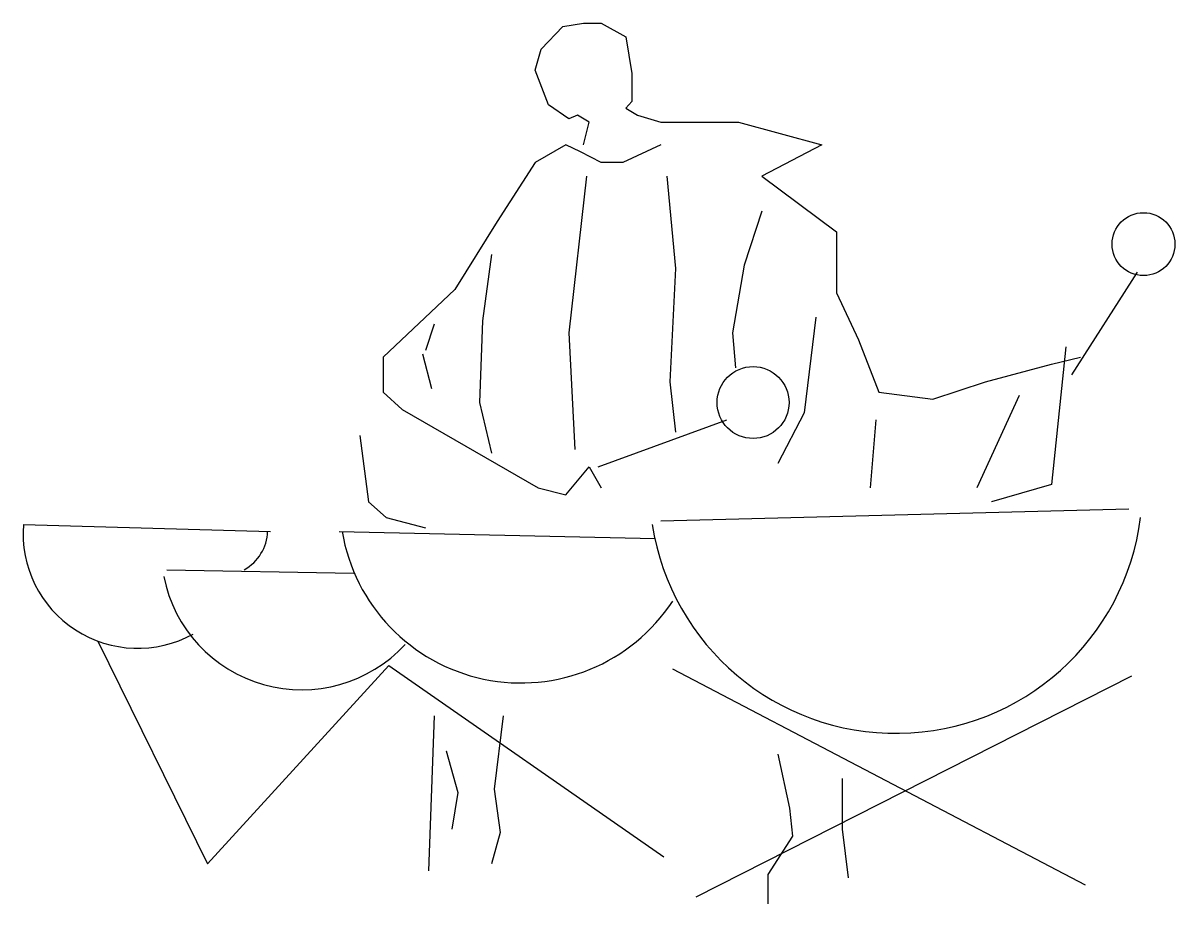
# Model space of a CAD drawing. Extents: x -1.2 to 1.03, y 0 to 1.7.
import ezdxf

# ---------------------------------------------------------------- set-up
doc = ezdxf.new("R2010")
doc.units = 0
doc.header["$LTSCALE"] = 100
doc.header["$MEASUREMENT"] = 0
doc.layers.add('P-PESSOA', color=2, linetype='CONTINUOUS')

msp = doc.modelspace()

# ---------------------------------------------------------------- linework, layer by layer
at = {"layer": 'P-PESSOA', "linetype": 'CONTINUOUS'}
for points in [[(-0.1146, 1.4681), (-0.1033, 1.5118), (-0.1259, 1.5253), (-0.1429, 1.5186), (-0.1825, 1.5455), (-0.2079, 1.6128), (-0.1966, 1.6532), (-0.1542, 1.6969), (-0.1146, 1.7037), (-0.0807, 1.7037), (-0.0327, 1.6767), (-0.0214, 1.6061), (-0.0214, 1.5522), (-0.0327, 1.5388), (-0.0101, 1.5253), (0.0352, 1.5118), (0.185, 1.5118), (0.3461, 1.4681), (0.2302, 1.4075), (0.3744, 1.2998), (0.3744, 1.1821), (0.4168, 1.0912), (0.4563, 0.9903), (0.5609, 0.9768), (0.6627, 1.0104), (0.7899, 1.0441), (0.8464, 1.0576)], [(0.0352, 1.4681), (-0.0383, 1.4344), (-0.0807, 1.4344), (-0.1203, 1.4546), (-0.1486, 1.4681), (-0.2079, 1.4344), (-0.2814, 1.32), (-0.3634, 1.1888), (-0.5019, 1.0576), (-0.5019, 0.9903), (-0.4651, 0.9566), (-0.2023, 0.8052), (-0.1486, 0.7917), (-0.1033, 0.8456), (-0.0807, 0.8052)], [(-0.109, 1.4075), (-0.1429, 1.1047), (-0.1316, 0.8792)], [(0.0465, 1.4075), (0.0634, 1.2292), (0.0521, 1.0104), (0.0634, 0.9129)], [(0.2302, 1.3402), (0.1963, 1.2359), (0.1737, 1.1047), (0.1793, 1.0374)], [(-0.2927, 1.2561), (-0.3097, 1.1282), (-0.3153, 0.9701), (-0.2927, 0.8725)], [(0.8294, 1.0239), (0.9566, 1.2224)], [(-0.4029, 1.1215), (-0.4199, 1.071)], [(0.3348, 1.135), (0.3122, 0.9499), (0.2613, 0.8523)], [(0.8181, 1.0777), (0.7899, 0.8119), (0.674, 0.7783), (0.674, 0.7783)], [(-0.4256, 1.0643), (-0.4086, 0.997)], [(0.7277, 0.9835), (0.6457, 0.8052)], [(-0.0864, 0.8456), (0.1624, 0.9364)], [(0.4507, 0.9364), (0.4394, 0.8052)], [(-0.5471, 0.9061), (-0.5301, 0.7783), (-0.4962, 0.748), (-0.4199, 0.7278)], [(0.0352, 0.7412), (0.9397, 0.7648)], [(-1.1972, 0.7345), (-0.7195, 0.721)], [(-0.5867, 0.721), (0.0239, 0.7076)], [(-0.9202, 0.647), (-0.5584, 0.6403)], [(-1.0531, 0.509), (-0.8411, 0.0783)], [(-0.8411, 0.0783), (-0.4906, 0.4619)], [(-0.4906, 0.4619), (0.0408, 0.0918)], [(0.0578, 0.4552), (0.8549, 0.0379)], [(0.103, 0.0144), (0.9453, 0.4417)], [(-0.4029, 0.3643), (-0.4143, 0.0649)], [(-0.2701, 0.3643), (-0.2871, 0.223), (-0.2757, 0.1389), (-0.2927, 0.0783)], [(-0.3803, 0.297), (-0.3803, 0.297), (-0.3577, 0.2163), (-0.369, 0.1456)], [(0.2613, 0.2903), (0.2839, 0.186), (0.2896, 0.1322), (0.2415, 0.0581), (0.2415, 0.0009)], [(0.3857, 0.2432), (0.3857, 0.1456), (0.397, 0.0514)]]:
    msp.add_lwpolyline(points, dxfattribs=at)
for centre, radius in [((0.9679, 1.2763), 0.0608), ((0.2132, 0.9701), 0.0695)]:
    msp.add_circle(centre, radius, dxfattribs=at)
for centre, radius, start, end in [((0.4893, 0.8074), 0.4767, 188.7944, 352.8393), ((-0.9761, 0.7169), 0.2218, 175.4395, 298.7885), ((-0.813, 0.7239), 0.0879, 298.9947, 358.1654), ((-0.2353, 0.7786), 0.3505, 189.4504, 326.7517), ((-0.6593, 0.6866), 0.2718, 191.2563, 317.3107)]:
    msp.add_arc(centre, radius, start, end, dxfattribs=at)

doc.saveas('drawing.dxf')
